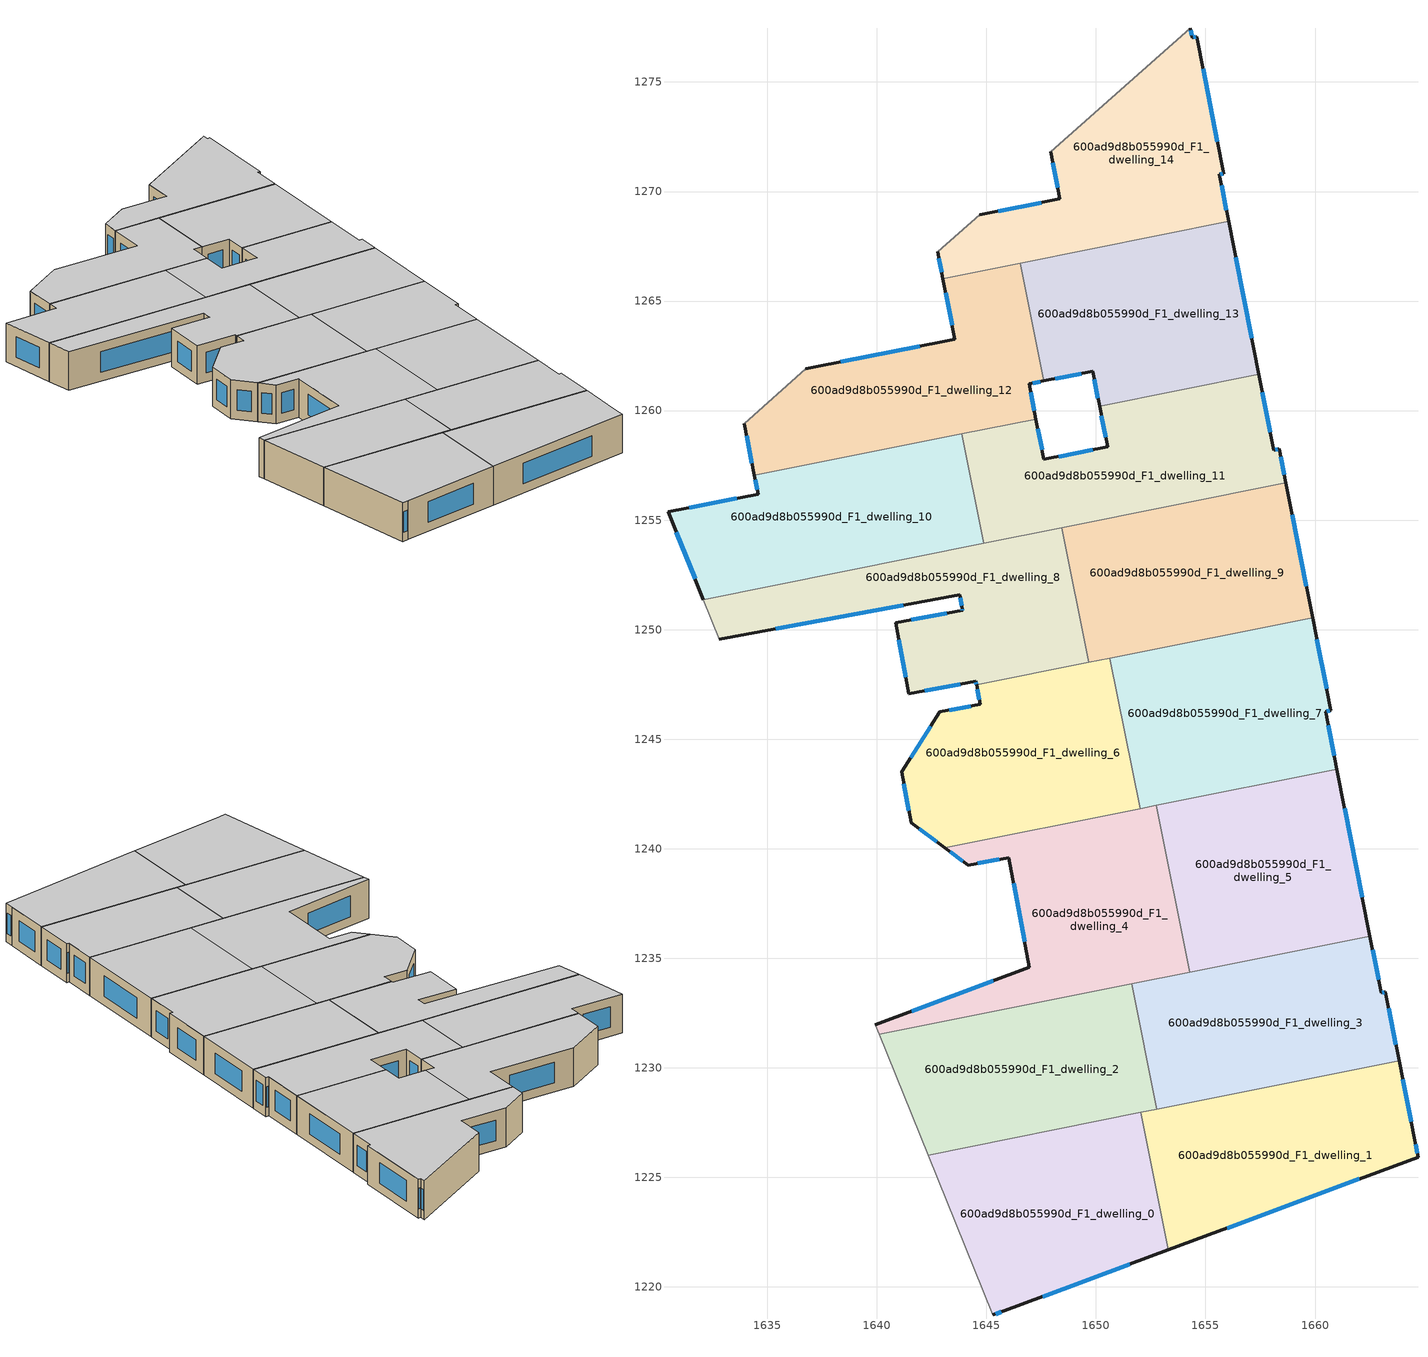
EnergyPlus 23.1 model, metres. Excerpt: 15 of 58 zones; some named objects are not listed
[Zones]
600ad9d8b055990d_F1_dwelling_0
 floor to 600ad9d8b055990d_F0_dwelling_0 (EU_floor_Construction): 1652.05,1227.96 1653.31,1221.69 1645.81,1218.91 1645.3,1218.72 1642.34,1226.02 z3
 wall outside (EU_wall_Construction): 1645.3,1218.72 1645.81,1218.91 1653.31,1221.69 z3:6
 wall adiabatic (EU_wall_Construction): 1642.34,1226.02 1645.3,1218.72 z3:6
 wall to 600ad9d8b055990d_F1_dwelling_1 (EU_wall_Construction): 1653.31,1221.69 1652.05,1227.96 z3:6
 wall to 600ad9d8b055990d_F1_dwelling_2 (EU_wall_Construction): 1652.05,1227.96 1642.34,1226.02 z3:6
 window (EU_Window_Construction): 1647.57,1219.56 1651.55,1221.04 / 1645.42,1218.76 1645.69,1218.86 z3.7:5.3
 ceiling to 600ad9d8b055990d_F2_dwelling_0 (EU_floor_Construction): 1653.31,1221.69 1652.05,1227.96 1642.34,1226.02 1645.3,1218.72 1645.81,1218.91 z6
600ad9d8b055990d_F1_dwelling_1
 floor to 600ad9d8b055990d_F0_dwelling_1 (EU_floor_Construction): 1663.84,1230.32 1664.55,1226.69 1664.7,1225.92 1653.31,1221.69 1652.05,1227.96 z3
 wall outside (EU_wall_Construction): 1653.31,1221.69 1664.7,1225.92 1664.55,1226.69 1663.84,1230.32 z3:6
 wall to 600ad9d8b055990d_F1_dwelling_3 (EU_wall_Construction): 1663.84,1230.32 1652.78,1228.11 z3:6
 wall to 600ad9d8b055990d_F1_dwelling_2 (EU_wall_Construction): 1652.78,1228.11 1652.05,1227.96 z3:6
 window (EU_Window_Construction): 1664.39,1227.54 1664,1229.47 / 1664.67,1226.1 1664.59,1226.51 / 1655.99,1222.68 1662.03,1224.93 z3.7:5.3
 ceiling to 600ad9d8b055990d_F2_dwelling_1 (EU_floor_Construction): 1664.7,1225.92 1664.55,1226.69 1663.84,1230.32 1652.05,1227.96 1653.31,1221.69 z6
600ad9d8b055990d_F1_dwelling_10
 floor to 600ad9d8b055990d_F0_dwelling_10 (EU_floor_Construction): 1643.88,1258.94 1644.88,1253.93 1632.08,1251.37 1630.47,1255.38 1634.58,1256.19 1634.41,1257.04 z3
 wall outside (EU_wall_Construction): 1634.41,1257.04 1634.58,1256.19 1630.47,1255.38 1632.08,1251.37 z3:6
 wall to 600ad9d8b055990d_F1_dwelling_11 (EU_wall_Construction): 1644.88,1253.93 1643.88,1258.94 z3:6
 wall to 600ad9d8b055990d_F1_dwelling_12 (EU_wall_Construction): 1643.88,1258.94 1634.41,1257.04 z3:6
 wall to 600ad9d8b055990d_F1_dwelling_8 (EU_wall_Construction): 1632.08,1251.37 1644.88,1253.93 z3:6
 window (EU_Window_Construction): 1633.61,1256 1631.43,1255.57 / 1634.45,1256.84 1634.54,1256.39 / 1630.85,1254.44 1631.7,1252.31 z3.7:5.3
 ceiling to 600ad9d8b055990d_F2_dwelling_10 (EU_floor_Construction): 1644.88,1253.93 1643.88,1258.94 1634.41,1257.04 1634.58,1256.19 1630.47,1255.38 1632.08,1251.37 z6
600ad9d8b055990d_F1_dwelling_11
 floor to 600ad9d8b055990d_F0_dwelling_11 (EU_floor_Construction): 1657.43,1261.65 1658.12,1258.2 1658.37,1258.25 1658.67,1256.7 1644.88,1253.93 1643.88,1258.94 1647.26,1259.62 1647.62,1257.77 1650.53,1258.34 1650.16,1260.2 z3
 wall outside (EU_wall_Construction): 1650.16,1260.2 1650.53,1258.34 1647.62,1257.77 1647.26,1259.62 / 1658.67,1256.7 1658.37,1258.25 1658.12,1258.2 1657.43,1261.65 z3:6
 wall to 600ad9d8b055990d_F1_dwelling_13 (EU_wall_Construction): 1657.43,1261.65 1650.16,1260.2 z3:6
 wall to 600ad9d8b055990d_F1_dwelling_9 (EU_wall_Construction): 1648.44,1254.65 1658.67,1256.7 z3:6
 wall to 600ad9d8b055990d_F1_dwelling_12 (EU_wall_Construction): 1647.26,1259.62 1643.88,1258.94 z3:6
 wall to 600ad9d8b055990d_F1_dwelling_8 (EU_wall_Construction): 1644.88,1253.93 1648.44,1254.65 z3:6
 window (EU_Window_Construction): 1649.85,1258.21 1648.31,1257.9 / 1650.25,1259.76 1650.45,1258.78 / 1657.96,1259.01 1657.6,1260.84 / 1658.31,1258.24 1658.18,1258.21 / 1658.6,1257.06 1658.44,1257.88 / 1647.54,1258.2 1647.35,1259.18 z3.7:5.3
 ceiling to 600ad9d8b055990d_F2_dwelling_11 (EU_floor_Construction): 1658.67,1256.7 1658.37,1258.25 1658.12,1258.2 1657.43,1261.65 1650.16,1260.2 1650.53,1258.34 1647.62,1257.77 1647.26,1259.62 1643.88,1258.94 1644.88,1253.93 z6
600ad9d8b055990d_F1_dwelling_12
 floor to 600ad9d8b055990d_F0_dwelling_12 (EU_floor_Construction): 1646.54,1266.73 1647.61,1261.35 1646.95,1261.22 1647.26,1259.62 1634.41,1257.04 1633.94,1259.4 1636.76,1261.92 1643.56,1263.25 1643.02,1266.02 z3
 wall outside (EU_wall_Construction): 1647.26,1259.62 1646.95,1261.22 1647.61,1261.35 / 1633.94,1259.4 1634.41,1257.04 / 1643.02,1266.02 1643.56,1263.25 1636.76,1261.92 z3:6
 wall to 600ad9d8b055990d_F1_dwelling_13 (EU_wall_Construction): 1647.61,1261.35 1646.54,1266.73 z3:6
 wall adiabatic (EU_wall_Construction): 1636.76,1261.92 1633.94,1259.4 z3:6
 wall to 600ad9d8b055990d_F1_dwelling_14 (EU_wall_Construction): 1646.54,1266.73 1643.02,1266.02 z3:6
 window (EU_Window_Construction): 1647.11,1261.25 1647.46,1261.32 / 1647.19,1259.99 1647.02,1260.84 / 1634.05,1258.85 1634.3,1257.59 / 1641.96,1262.94 1638.35,1262.23 / 1643.14,1265.37 1643.43,1263.9 z3.7:5.3
 ceiling to 600ad9d8b055990d_F2_dwelling_12 (EU_floor_Construction): 1647.26,1259.62 1646.95,1261.22 1647.61,1261.35 1646.54,1266.73 1643.02,1266.02 1643.56,1263.25 1636.76,1261.92 1633.94,1259.4 1634.41,1257.04 z6
600ad9d8b055990d_F1_dwelling_13
 floor to 600ad9d8b055990d_F0_dwelling_13 (EU_floor_Construction): 1656.06,1268.64 1657.43,1261.65 1650.16,1260.2 1649.85,1261.79 1647.61,1261.35 1646.54,1266.73 z3
 wall outside (EU_wall_Construction): 1647.61,1261.35 1649.85,1261.79 1650.16,1260.2 / 1657.43,1261.65 1656.06,1268.64 z3:6
 wall to 600ad9d8b055990d_F1_dwelling_14 (EU_wall_Construction): 1656.06,1268.64 1646.54,1266.73 z3:6
 window (EU_Window_Construction): 1649.92,1261.42 1650.09,1260.57 / 1648.14,1261.46 1649.32,1261.69 / 1657.11,1263.29 1656.38,1267 z3.7:5.3
 ceiling to 600ad9d8b055990d_F2_dwelling_13 (EU_floor_Construction): 1657.43,1261.65 1656.06,1268.64 1646.54,1266.73 1647.61,1261.35 1649.85,1261.79 1650.16,1260.2 z6
600ad9d8b055990d_F1_dwelling_14
 floor to 600ad9d8b055990d_F0_dwelling_14 (EU_floor_Construction): 1654.6,1277.07 1655.83,1270.81 1655.63,1270.78 1656.06,1268.64 1643.02,1266.02 1642.77,1267.25 1644.69,1268.94 1648.36,1269.66 1647.93,1271.82 1654.32,1277.46 1654.4,1277.03 z3
 wall outside (EU_wall_Construction): 1647.93,1271.82 1648.36,1269.66 1644.69,1268.94 / 1656.06,1268.64 1655.63,1270.78 1655.83,1270.81 1654.6,1277.07 1654.4,1277.03 1654.32,1277.46 / 1642.77,1267.25 1643.02,1266.02 z3:6
 wall adiabatic (EU_wall_Construction): 1654.32,1277.46 1647.93,1271.82 / 1644.69,1268.94 1642.77,1267.25 z3:6
 window (EU_Window_Construction): 1648.03,1271.31 1648.26,1270.17 / 1654.38,1277.13 1654.34,1277.36 / 1654.55,1277.06 1654.45,1277.04 / 1655.54,1272.28 1654.89,1275.6 / 1655.68,1270.79 1655.78,1270.8 / 1655.96,1269.14 1655.73,1270.28 / 1642.83,1266.96 1642.96,1266.31 / 1647.5,1269.49 1645.55,1269.11 z3.7:5.3
 ceiling to 600ad9d8b055990d_F2_dwelling_14 (EU_floor_Construction): 1656.06,1268.64 1655.63,1270.78 1655.83,1270.81 1654.6,1277.07 1654.4,1277.03 1654.32,1277.46 1647.93,1271.82 1648.36,1269.66 1644.69,1268.94 1642.77,1267.25 1643.02,1266.02 z6
600ad9d8b055990d_F1_dwelling_2
 floor to 600ad9d8b055990d_F0_dwelling_2 (EU_floor_Construction): 1651.63,1233.83 1652.78,1228.11 1642.34,1226.02 1640.11,1231.52 z3
 wall to 600ad9d8b055990d_F1_dwelling_3 (EU_wall_Construction): 1652.78,1228.11 1651.63,1233.83 z3:6
 wall adiabatic (EU_wall_Construction): 1640.11,1231.52 1642.34,1226.02 z3:6
 wall to 600ad9d8b055990d_F1_dwelling_4 (EU_wall_Construction): 1651.63,1233.83 1640.11,1231.52 z3:6
 ceiling to 600ad9d8b055990d_F2_dwelling_2 (EU_floor_Construction): 1652.78,1228.11 1651.63,1233.83 1640.11,1231.52 1642.34,1226.02 z6
600ad9d8b055990d_F1_dwelling_3
 floor to 600ad9d8b055990d_F0_dwelling_3 (EU_floor_Construction): 1662.51,1236.01 1663.02,1233.42 1663.22,1233.46 1663.84,1230.32 1652.78,1228.11 1651.63,1233.83 z3
 wall outside (EU_wall_Construction): 1663.84,1230.32 1663.22,1233.46 1663.02,1233.42 1662.51,1236.01 z3:6
 wall to 600ad9d8b055990d_F1_dwelling_5 (EU_wall_Construction): 1662.51,1236.01 1654.27,1234.36 z3:6
 wall to 600ad9d8b055990d_F1_dwelling_4 (EU_wall_Construction): 1654.27,1234.36 1651.63,1233.83 z3:6
 window (EU_Window_Construction): 1663.17,1233.45 1663.06,1233.43 / 1663.69,1231.06 1663.36,1232.73 / 1662.9,1234.03 1662.63,1235.4 z3.7:5.3
 ceiling to 600ad9d8b055990d_F2_dwelling_3 (EU_floor_Construction): 1663.84,1230.32 1663.22,1233.46 1663.02,1233.42 1662.51,1236.01 1651.63,1233.83 1652.78,1228.11 z6
600ad9d8b055990d_F1_dwelling_4
 floor to 600ad9d8b055990d_F0_dwelling_4 (EU_floor_Construction): 1652.75,1241.98 1654.27,1234.36 1640.11,1231.52 1639.93,1231.97 1646.97,1234.59 1646.03,1239.59 1644.17,1239.25 1643.1,1240.04 z3
 wall outside (EU_wall_Construction): 1643.1,1240.04 1644.17,1239.25 1646.03,1239.59 1646.97,1234.59 1639.93,1231.97 z3:6
 wall to 600ad9d8b055990d_F1_dwelling_5 (EU_wall_Construction): 1654.27,1234.36 1652.75,1241.98 z3:6
 wall adiabatic (EU_wall_Construction): 1639.93,1231.97 1640.11,1231.52 z3:6
 wall to 600ad9d8b055990d_F1_dwelling_6 (EU_wall_Construction): 1652.01,1241.83 1643.1,1240.04 z3:6
 wall to 600ad9d8b055990d_F1_dwelling_7 (EU_wall_Construction): 1652.75,1241.98 1652.01,1241.83 z3:6
 window (EU_Window_Construction): 1645.31,1233.98 1641.58,1232.59 / 1646.25,1238.42 1646.74,1235.77 / 1644.61,1239.33 1645.59,1239.51 / 1643.35,1239.86 1643.92,1239.44 z3.7:5.3
 ceiling to 600ad9d8b055990d_F2_dwelling_4 (EU_floor_Construction): 1654.27,1234.36 1652.75,1241.98 1643.1,1240.04 1644.17,1239.25 1646.03,1239.59 1646.97,1234.59 1639.93,1231.97 1640.11,1231.52 z6
600ad9d8b055990d_F1_dwelling_5
 floor to 600ad9d8b055990d_F0_dwelling_5 (EU_floor_Construction): 1661,1243.63 1662.51,1236.01 1654.27,1234.36 1652.75,1241.98 z3
 wall outside (EU_wall_Construction): 1662.51,1236.01 1661,1243.63 z3:6
 wall to 600ad9d8b055990d_F1_dwelling_7 (EU_wall_Construction): 1661,1243.63 1652.75,1241.98 z3:6
 window (EU_Window_Construction): 1662.15,1237.8 1661.36,1241.84 z3.7:5.3
 ceiling to 600ad9d8b055990d_F2_dwelling_5 (EU_floor_Construction): 1662.51,1236.01 1661,1243.63 1652.75,1241.98 1654.27,1234.36 z6
600ad9d8b055990d_F1_dwelling_6
 floor to 600ad9d8b055990d_F0_dwelling_6 (EU_floor_Construction): 1650.64,1248.7 1652.01,1241.83 1643.1,1240.04 1641.57,1241.18 1641.14,1243.51 1642.86,1246.25 1644.72,1246.59 1644.55,1247.48 z3
 wall outside (EU_wall_Construction): 1644.55,1247.48 1644.72,1246.59 1642.86,1246.25 1641.14,1243.51 1641.57,1241.18 1643.1,1240.04 z3:6
 wall to 600ad9d8b055990d_F1_dwelling_7 (EU_wall_Construction): 1652.01,1241.83 1650.64,1248.7 z3:6
 wall to 600ad9d8b055990d_F1_dwelling_8 (EU_wall_Construction): 1649.67,1248.5 1644.55,1247.48 z3:6
 wall to 600ad9d8b055990d_F1_dwelling_9 (EU_wall_Construction): 1650.64,1248.7 1649.67,1248.5 z3:6
 window (EU_Window_Construction): 1644.59,1247.27 1644.68,1246.8 / 1641.93,1240.92 1642.74,1240.31 / 1641.24,1242.96 1641.47,1241.73 / 1642.46,1245.6 1641.54,1244.15 / 1644.28,1246.51 1643.3,1246.33 z3.7:5.3
 ceiling to 600ad9d8b055990d_F2_dwelling_6 (EU_floor_Construction): 1652.01,1241.83 1650.64,1248.7 1644.55,1247.48 1644.72,1246.59 1642.86,1246.25 1641.14,1243.51 1641.57,1241.18 1643.1,1240.04 z6
600ad9d8b055990d_F1_dwelling_7
 floor to 600ad9d8b055990d_F0_dwelling_7 (EU_floor_Construction): 1659.89,1250.55 1660.72,1246.31 1660.48,1246.26 1661,1243.63 1652.01,1241.83 1650.64,1248.7 z3
 wall outside (EU_wall_Construction): 1661,1243.63 1660.48,1246.26 1660.72,1246.31 1659.89,1250.55 z3:6
 wall to 600ad9d8b055990d_F1_dwelling_9 (EU_wall_Construction): 1659.89,1250.55 1650.64,1248.7 z3:6
 window (EU_Window_Construction): 1660.54,1246.27 1660.67,1246.3 / 1660.88,1244.25 1660.6,1245.64 / 1660.53,1247.31 1660.08,1249.55 z3.7:5.3
 ceiling to 600ad9d8b055990d_F2_dwelling_7 (EU_floor_Construction): 1661,1243.63 1660.48,1246.26 1660.72,1246.31 1659.89,1250.55 1650.64,1248.7 1652.01,1241.83 z6
600ad9d8b055990d_F1_dwelling_8
 floor to 600ad9d8b055990d_F0_dwelling_8 (EU_floor_Construction): 1648.44,1254.65 1649.67,1248.5 1644.55,1247.48 1644.52,1247.65 1641.46,1247.08 1640.85,1250.31 1643.91,1250.88 1643.9,1250.95 1643.78,1251.6 1632.82,1249.56 1632.08,1251.37 z3
 wall outside (EU_wall_Construction): 1632.82,1249.56 1643.78,1251.6 1643.9,1250.95 1643.91,1250.88 1640.85,1250.31 1641.46,1247.08 1644.52,1247.65 1644.55,1247.48 z3:6
 wall adiabatic (EU_wall_Construction): 1632.08,1251.37 1632.82,1249.56 z3:6
 wall to 600ad9d8b055990d_F1_dwelling_9 (EU_wall_Construction): 1649.67,1248.5 1648.44,1254.65 z3:6
 window (EU_Window_Construction): 1640.99,1249.55 1641.32,1247.84 / 1643.19,1250.74 1641.57,1250.44 / 1643.9,1250.93 1643.91,1250.89 / 1643.81,1251.45 1643.87,1251.1 / 1635.39,1250.04 1641.2,1251.12 / 1644.52,1247.61 1644.54,1247.52 / 1642.18,1247.21 1643.8,1247.52 z3.7:5.3
 ceiling to 600ad9d8b055990d_F2_dwelling_8 (EU_floor_Construction): 1649.67,1248.5 1648.44,1254.65 1632.08,1251.37 1632.82,1249.56 1643.78,1251.6 1643.9,1250.95 1643.91,1250.88 1640.85,1250.31 1641.46,1247.08 1644.52,1247.65 1644.55,1247.48 z6
600ad9d8b055990d_F1_dwelling_9
 floor to 600ad9d8b055990d_F0_dwelling_9 (EU_floor_Construction): 1658.67,1256.7 1659.89,1250.55 1649.67,1248.5 1648.44,1254.65 z3
 wall outside (EU_wall_Construction): 1659.89,1250.55 1658.67,1256.7 z3:6
 window (EU_Window_Construction): 1659.6,1251.99 1658.96,1255.25 z3.7:5.3
 ceiling to 600ad9d8b055990d_F2_dwelling_9 (EU_floor_Construction): 1659.89,1250.55 1658.67,1256.7 1648.44,1254.65 1649.67,1248.5 z6
[Building]
EU S2 Campaign: North Axis=0; Terrain=City; Solar Distribution=FullExterior
[Site:Location]
Budapest.Ferenc.Liszt.Intl.AP: Latitude=47.437; Longitude=19.256; Time Zone=1; Elevation=185
[SizingPeriod:WeatherFileDays]
AnnualSizingPeriod: Begin Month=1; Begin Day of Month=1; End Month=12; End Day of Month=31; Day of Week for Start Day=Monday; Use Weather File Daylight Saving Period=No; Use Weather File Rain and Snow Indicators=No
[MATERIAL]
EU_InternalMass_Material: Roughness=MediumRough; Thickness=0.1; Conductivity=1; Density=1800; Specific Heat=900; Thermal Absorptance=0.9; Solar Absorptance=0.7; Visible Absorptance=0.7
[MATERIAL:NOMASS] Roughness=MediumRough; Thermal Absorptance=0.9; Solar Absorptance=0.7; Visible Absorptance=0.7
Name | Thermal Resistance
EU_wall_NoMass | 0.832559
EU_floor_NoMass | 0.872794
[WINDOWMATERIAL:SIMPLEGLAZINGSYSTEM]
EU_Window_SimpleGlazing: UFactor=2.79869; Solar Heat Gain Coefficient=0.75; Visible Transmittance=0.75
[CONSTRUCTION]
EU_wall_Construction: EU_wall_NoMass
EU_floor_Construction: EU_floor_NoMass
EU_Window_Construction: EU_Window_SimpleGlazing
EU_InternalMass_Construction: EU_InternalMass_Material
[ZONE] Type=1; Multiplier=1; Ceiling Height=autocalculate; Floor Area=autocalculate; Part of Total Floor Area=Yes
Name | Volume
600ad9d8b055990d_F1_dwelling_0; 600ad9d8b055990d_F1_dwelling_14 | 195.994
600ad9d8b055990d_F1_dwelling_1 | 195.986
600ad9d8b055990d_F1_dwelling_10 | 195.989
600ad9d8b055990d_F1_dwelling_11 | 195.99
600ad9d8b055990d_F1_dwelling_12 | 195.991
600ad9d8b055990d_F1_dwelling_13 | 195.985
600ad9d8b055990d_F1_dwelling_2 | 195.964
600ad9d8b055990d_F1_dwelling_3 | 195.969
600ad9d8b055990d_F1_dwelling_4 | 195.997
600ad9d8b055990d_F1_dwelling_5 | 195.999
600ad9d8b055990d_F1_dwelling_6 | 195.98
600ad9d8b055990d_F1_dwelling_7 | 195.996
600ad9d8b055990d_F1_dwelling_8 | 195.968
600ad9d8b055990d_F1_dwelling_9 | 195.992
[INTERNALMASS] Construction=EU_InternalMass_Construction
Name | Zone or ZoneList | Surface Area
600ad9d8b055990d_F1_dwelling_0_EU_InternalMass | 600ad9d8b055990d_F1_dwelling_0 | 65.3338
600ad9d8b055990d_F1_dwelling_1_EU_InternalMass | 600ad9d8b055990d_F1_dwelling_1 | 65.3289
600ad9d8b055990d_F1_dwelling_2_EU_InternalMass | 600ad9d8b055990d_F1_dwelling_2 | 65.3217
600ad9d8b055990d_F1_dwelling_3_EU_InternalMass | 600ad9d8b055990d_F1_dwelling_3 | 65.3224
600ad9d8b055990d_F1_dwelling_4_EU_InternalMass | 600ad9d8b055990d_F1_dwelling_4 | 65.3308
600ad9d8b055990d_F1_dwelling_5_EU_InternalMass | 600ad9d8b055990d_F1_dwelling_5 | 65.3299
600ad9d8b055990d_F1_dwelling_6_EU_InternalMass | 600ad9d8b055990d_F1_dwelling_6 | 65.3271
600ad9d8b055990d_F1_dwelling_7_EU_InternalMass | 600ad9d8b055990d_F1_dwelling_7 | 65.3313
600ad9d8b055990d_F1_dwelling_8_EU_InternalMass | 600ad9d8b055990d_F1_dwelling_8 | 65.3228
600ad9d8b055990d_F1_dwelling_9_EU_InternalMass | 600ad9d8b055990d_F1_dwelling_9 | 65.331
600ad9d8b055990d_F1_dwelling_10_EU_InternalMass | 600ad9d8b055990d_F1_dwelling_10 | 65.3276
600ad9d8b055990d_F1_dwelling_11_EU_InternalMass | 600ad9d8b055990d_F1_dwelling_11 | 65.3299
600ad9d8b055990d_F1_dwelling_12_EU_InternalMass | 600ad9d8b055990d_F1_dwelling_12 | 65.3307
600ad9d8b055990d_F1_dwelling_13_EU_InternalMass | 600ad9d8b055990d_F1_dwelling_13 | 65.3303
600ad9d8b055990d_F1_dwelling_14_EU_InternalMass | 600ad9d8b055990d_F1_dwelling_14 | 65.3314
[OTHEREQUIPMENT] Fuel Type=Electricity; Design Level Calculation Method=Watts/Area; Power per Zone Floor Area=1; Fraction Latent=0; Fraction Radiant=0; Fraction Lost=0; Carbon Dioxide Generation Rate=0; EndUse Subcategory=EU_Step8_InternalGains
Name | Zone or ZoneList or Space or SpaceList | Schedule
EU_Step8_InternalGain_600ad9d8b055990d_F1_dwelling_0_f000 | 600ad9d8b055990d_F1_dwelling_0 | EU_Step8_GainSchedule_600ad9d8b055990d_F1_dwelling_0_f000
EU_Step8_InternalGain_600ad9d8b055990d_F1_dwelling_1_f000 | 600ad9d8b055990d_F1_dwelling_1 | EU_Step8_GainSchedule_600ad9d8b055990d_F1_dwelling_1_f000
EU_Step8_InternalGain_600ad9d8b055990d_F1_dwelling_2_f000 | 600ad9d8b055990d_F1_dwelling_2 | EU_Step8_GainSchedule_600ad9d8b055990d_F1_dwelling_2_f000
EU_Step8_InternalGain_600ad9d8b055990d_F1_dwelling_3_f000 | 600ad9d8b055990d_F1_dwelling_3 | EU_Step8_GainSchedule_600ad9d8b055990d_F1_dwelling_3_f000
EU_Step8_InternalGain_600ad9d8b055990d_F1_dwelling_4_f000 | 600ad9d8b055990d_F1_dwelling_4 | EU_Step8_GainSchedule_600ad9d8b055990d_F1_dwelling_4_f000
EU_Step8_InternalGain_600ad9d8b055990d_F1_dwelling_5_f000 | 600ad9d8b055990d_F1_dwelling_5 | EU_Step8_GainSchedule_600ad9d8b055990d_F1_dwelling_5_f000
EU_Step8_InternalGain_600ad9d8b055990d_F1_dwelling_6_f000 | 600ad9d8b055990d_F1_dwelling_6 | EU_Step8_GainSchedule_600ad9d8b055990d_F1_dwelling_6_f000
EU_Step8_InternalGain_600ad9d8b055990d_F1_dwelling_7_f000 | 600ad9d8b055990d_F1_dwelling_7 | EU_Step8_GainSchedule_600ad9d8b055990d_F1_dwelling_7_f000
EU_Step8_InternalGain_600ad9d8b055990d_F1_dwelling_8_f000 | 600ad9d8b055990d_F1_dwelling_8 | EU_Step8_GainSchedule_600ad9d8b055990d_F1_dwelling_8_f000
EU_Step8_InternalGain_600ad9d8b055990d_F1_dwelling_9_f000 | 600ad9d8b055990d_F1_dwelling_9 | EU_Step8_GainSchedule_600ad9d8b055990d_F1_dwelling_9_f000
EU_Step8_InternalGain_600ad9d8b055990d_F1_dwelling_10_f000 | 600ad9d8b055990d_F1_dwelling_10 | EU_Step8_GainSchedule_600ad9d8b055990d_F1_dwelling_10_f000
EU_Step8_InternalGain_600ad9d8b055990d_F1_dwelling_11_f000 | 600ad9d8b055990d_F1_dwelling_11 | EU_Step8_GainSchedule_600ad9d8b055990d_F1_dwelling_11_f000
EU_Step8_InternalGain_600ad9d8b055990d_F1_dwelling_12_f000 | 600ad9d8b055990d_F1_dwelling_12 | EU_Step8_GainSchedule_600ad9d8b055990d_F1_dwelling_12_f000
EU_Step8_InternalGain_600ad9d8b055990d_F1_dwelling_13_f000 | 600ad9d8b055990d_F1_dwelling_13 | EU_Step8_GainSchedule_600ad9d8b055990d_F1_dwelling_13_f000
EU_Step8_InternalGain_600ad9d8b055990d_F1_dwelling_14_f000 | 600ad9d8b055990d_F1_dwelling_14 | EU_Step8_GainSchedule_600ad9d8b055990d_F1_dwelling_14_f000
[ZONEVENTILATION:DESIGNFLOWRATE] Schedule=EU_AlwaysOn; Design Flow Rate Calculation Method=AirChanges/Hour; Air Changes per Hour=0.475469; Ventilation Type=Natural; Fan Pressure Rise=0; Fan Total Efficiency=1; Constant Term Coefficient=1; Temperature Term Coefficient=0; Velocity Term Coefficient=0; Velocity Squared Term Coefficient=0; Minimum Indoor Temperature=-100; Maximum Indoor Temperature=100; Delta Temperature=-100; Minimum Outdoor Temperature=-100; Maximum Outdoor Temperature=100; Maximum Wind Speed=40
Name | Zone or ZoneList or Space or SpaceList
EU_ConstantAir_600ad9d8b055990d_F1_dwelling_0 | 600ad9d8b055990d_F1_dwelling_0
EU_ConstantAir_600ad9d8b055990d_F1_dwelling_1 | 600ad9d8b055990d_F1_dwelling_1
EU_ConstantAir_600ad9d8b055990d_F1_dwelling_2 | 600ad9d8b055990d_F1_dwelling_2
EU_ConstantAir_600ad9d8b055990d_F1_dwelling_3 | 600ad9d8b055990d_F1_dwelling_3
EU_ConstantAir_600ad9d8b055990d_F1_dwelling_4 | 600ad9d8b055990d_F1_dwelling_4
EU_ConstantAir_600ad9d8b055990d_F1_dwelling_5 | 600ad9d8b055990d_F1_dwelling_5
EU_ConstantAir_600ad9d8b055990d_F1_dwelling_6 | 600ad9d8b055990d_F1_dwelling_6
EU_ConstantAir_600ad9d8b055990d_F1_dwelling_7 | 600ad9d8b055990d_F1_dwelling_7
EU_ConstantAir_600ad9d8b055990d_F1_dwelling_8 | 600ad9d8b055990d_F1_dwelling_8
EU_ConstantAir_600ad9d8b055990d_F1_dwelling_9 | 600ad9d8b055990d_F1_dwelling_9
EU_ConstantAir_600ad9d8b055990d_F1_dwelling_10 | 600ad9d8b055990d_F1_dwelling_10
EU_ConstantAir_600ad9d8b055990d_F1_dwelling_11 | 600ad9d8b055990d_F1_dwelling_11
EU_ConstantAir_600ad9d8b055990d_F1_dwelling_12 | 600ad9d8b055990d_F1_dwelling_12
EU_ConstantAir_600ad9d8b055990d_F1_dwelling_13 | 600ad9d8b055990d_F1_dwelling_13
EU_ConstantAir_600ad9d8b055990d_F1_dwelling_14 | 600ad9d8b055990d_F1_dwelling_14
[HVACTEMPLATE:ZONE:IDEALLOADSAIRSYSTEM] System Availability Schedule=EU_AlwaysOn; Maximum Heating Supply Air Temperature=50; Minimum Cooling Supply Air Temperature=13; Maximum Heating Supply Air Humidity Ratio=0.0156; Minimum Cooling Supply Air Humidity Ratio=0.0077; Heating Limit=NoLimit; Cooling Limit=NoLimit; Heating Availability Schedule=EU_AlwaysOn; Cooling Availability Schedule=EU_CoolingOff; Dehumidification Control Type=ConstantSensibleHeatRatio; Cooling Sensible Heat Ratio=0.7; Dehumidification Setpoint=60; Humidification Control Type=None; Humidification Setpoint=30; Outdoor Air Method=None; Outdoor Air Flow Rate per Person=0.00944; Outdoor Air Flow Rate per Zone Floor Area=0; Outdoor Air Flow Rate per Zone=0; Demand Controlled Ventilation Type=None; Outdoor Air Economizer Type=NoEconomizer; Heat Recovery Type=None; Sensible Heat Recovery Effectiveness=0.7; Latent Heat Recovery Effectiveness=0.65
Name | Template Thermostat
600ad9d8b055990d_F1_dwelling_0 | EU_HeatOnly_600ad9d8b055990d_F1_dwelling_0
600ad9d8b055990d_F1_dwelling_1 | EU_HeatOnly_600ad9d8b055990d_F1_dwelling_1
600ad9d8b055990d_F1_dwelling_2 | EU_HeatOnly_600ad9d8b055990d_F1_dwelling_2
600ad9d8b055990d_F1_dwelling_3 | EU_HeatOnly_600ad9d8b055990d_F1_dwelling_3
600ad9d8b055990d_F1_dwelling_4 | EU_HeatOnly_600ad9d8b055990d_F1_dwelling_4
600ad9d8b055990d_F1_dwelling_5 | EU_HeatOnly_600ad9d8b055990d_F1_dwelling_5
600ad9d8b055990d_F1_dwelling_6 | EU_HeatOnly_600ad9d8b055990d_F1_dwelling_6
600ad9d8b055990d_F1_dwelling_7 | EU_HeatOnly_600ad9d8b055990d_F1_dwelling_7
600ad9d8b055990d_F1_dwelling_8 | EU_HeatOnly_600ad9d8b055990d_F1_dwelling_8
600ad9d8b055990d_F1_dwelling_9 | EU_HeatOnly_600ad9d8b055990d_F1_dwelling_9
600ad9d8b055990d_F1_dwelling_10 | EU_HeatOnly_600ad9d8b055990d_F1_dwelling_10
600ad9d8b055990d_F1_dwelling_11 | EU_HeatOnly_600ad9d8b055990d_F1_dwelling_11
600ad9d8b055990d_F1_dwelling_12 | EU_HeatOnly_600ad9d8b055990d_F1_dwelling_12
600ad9d8b055990d_F1_dwelling_13 | EU_HeatOnly_600ad9d8b055990d_F1_dwelling_13
600ad9d8b055990d_F1_dwelling_14 | EU_HeatOnly_600ad9d8b055990d_F1_dwelling_14
[SIZING:ZONE] Zone Cooling Design Supply Air Temperature Input Method=SupplyAirTemperature; Zone Cooling Design Supply Air Temperature=13; Zone Heating Design Supply Air Temperature Input Method=SupplyAirTemperature; Zone Heating Design Supply Air Temperature=50; Zone Cooling Design Supply Air Humidity Ratio=0.008; Zone Heating Design Supply Air Humidity Ratio=0.008; Cooling Design Air Flow Method=DesignDay; Cooling Design Air Flow Rate=0; Cooling Minimum Air Flow per Zone Floor Area=0.000762; Cooling Minimum Air Flow=0; Cooling Minimum Air Flow Fraction=0.2; Heating Design Air Flow Method=DesignDay; Heating Design Air Flow Rate=0; Heating Maximum Air Flow per Zone Floor Area=0.002032; Heating Maximum Air Flow=0.141576; Heating Maximum Air Flow Fraction=0.3; Account for Dedicated Outdoor Air System=No; Dedicated Outdoor Air System Control Strategy=NeutralSupplyAir; Dedicated Outdoor Air Low Setpoint Temperature for Design=autosize; Dedicated Outdoor Air High Setpoint Temperature for Design=autosize; Zone Load Sizing Method=Sensible Load Only No Latent Load; Zone Latent Cooling Design Supply Air Humidity Ratio Input Method=HumidityRatioDifference; Zone Cooling Design Supply Air Humidity Ratio Difference=0.005; Zone Latent Heating Design Supply Air Humidity Ratio Input Method=HumidityRatioDifference; Zone Humidification Design Supply Air Humidity Ratio Difference=0.005
600ad9d8b055990d_F1_dwelling_0; 600ad9d8b055990d_F1_dwelling_1; 600ad9d8b055990d_F1_dwelling_2; 600ad9d8b055990d_F1_dwelling_3; 600ad9d8b055990d_F1_dwelling_4; 600ad9d8b055990d_F1_dwelling_5; 600ad9d8b055990d_F1_dwelling_6; 600ad9d8b055990d_F1_dwelling_7; 600ad9d8b055990d_F1_dwelling_8; 600ad9d8b055990d_F1_dwelling_9; 600ad9d8b055990d_F1_dwelling_10; 600ad9d8b055990d_F1_dwelling_11; 600ad9d8b055990d_F1_dwelling_12; 600ad9d8b055990d_F1_dwelling_13; 600ad9d8b055990d_F1_dwelling_14
[SCHEDULE:CONSTANT]
Name | Hourly Value
EU_AlwaysOn | 1
EU_CoolingOff | 0
[SCHEDULE:FILE] Column Number=1; Rows to Skip at Top=0; Number of Hours of Data=8760; Column Separator=Comma; Interpolate to Timestep=No; Minutes per Item=60; Adjust Schedule for Daylight Savings=Yes
Name | File
EU_Step8_GainSchedule_600ad9d8b055990d_F1_dwelling_0_f000 | ../../schedules/600ad9d8b055990d/600ad9d8b055990d_F1_dwelling_0_f000_gain.csv
EU_Step8_GainSchedule_600ad9d8b055990d_F1_dwelling_1_f000 | ../../schedules/600ad9d8b055990d/600ad9d8b055990d_F1_dwelling_1_f000_gain.csv
EU_Step8_GainSchedule_600ad9d8b055990d_F1_dwelling_2_f000 | ../../schedules/600ad9d8b055990d/600ad9d8b055990d_F1_dwelling_2_f000_gain.csv
EU_Step8_GainSchedule_600ad9d8b055990d_F1_dwelling_3_f000 | ../../schedules/600ad9d8b055990d/600ad9d8b055990d_F1_dwelling_3_f000_gain.csv
EU_Step8_GainSchedule_600ad9d8b055990d_F1_dwelling_4_f000 | ../../schedules/600ad9d8b055990d/600ad9d8b055990d_F1_dwelling_4_f000_gain.csv
EU_Step8_GainSchedule_600ad9d8b055990d_F1_dwelling_5_f000 | ../../schedules/600ad9d8b055990d/600ad9d8b055990d_F1_dwelling_5_f000_gain.csv
EU_Step8_GainSchedule_600ad9d8b055990d_F1_dwelling_6_f000 | ../../schedules/600ad9d8b055990d/600ad9d8b055990d_F1_dwelling_6_f000_gain.csv
EU_Step8_GainSchedule_600ad9d8b055990d_F1_dwelling_7_f000 | ../../schedules/600ad9d8b055990d/600ad9d8b055990d_F1_dwelling_7_f000_gain.csv
EU_Step8_GainSchedule_600ad9d8b055990d_F1_dwelling_8_f000 | ../../schedules/600ad9d8b055990d/600ad9d8b055990d_F1_dwelling_8_f000_gain.csv
EU_Step8_GainSchedule_600ad9d8b055990d_F1_dwelling_9_f000 | ../../schedules/600ad9d8b055990d/600ad9d8b055990d_F1_dwelling_9_f000_gain.csv
EU_Step8_GainSchedule_600ad9d8b055990d_F1_dwelling_10_f000 | ../../schedules/600ad9d8b055990d/600ad9d8b055990d_F1_dwelling_10_f000_gain.csv
EU_Step8_GainSchedule_600ad9d8b055990d_F1_dwelling_11_f000 | ../../schedules/600ad9d8b055990d/600ad9d8b055990d_F1_dwelling_11_f000_gain.csv
EU_Step8_GainSchedule_600ad9d8b055990d_F1_dwelling_12_f000 | ../../schedules/600ad9d8b055990d/600ad9d8b055990d_F1_dwelling_12_f000_gain.csv
EU_Step8_GainSchedule_600ad9d8b055990d_F1_dwelling_13_f000 | ../../schedules/600ad9d8b055990d/600ad9d8b055990d_F1_dwelling_13_f000_gain.csv
EU_Step8_GainSchedule_600ad9d8b055990d_F1_dwelling_14_f000 | ../../schedules/600ad9d8b055990d/600ad9d8b055990d_F1_dwelling_14_f000_gain.csv
